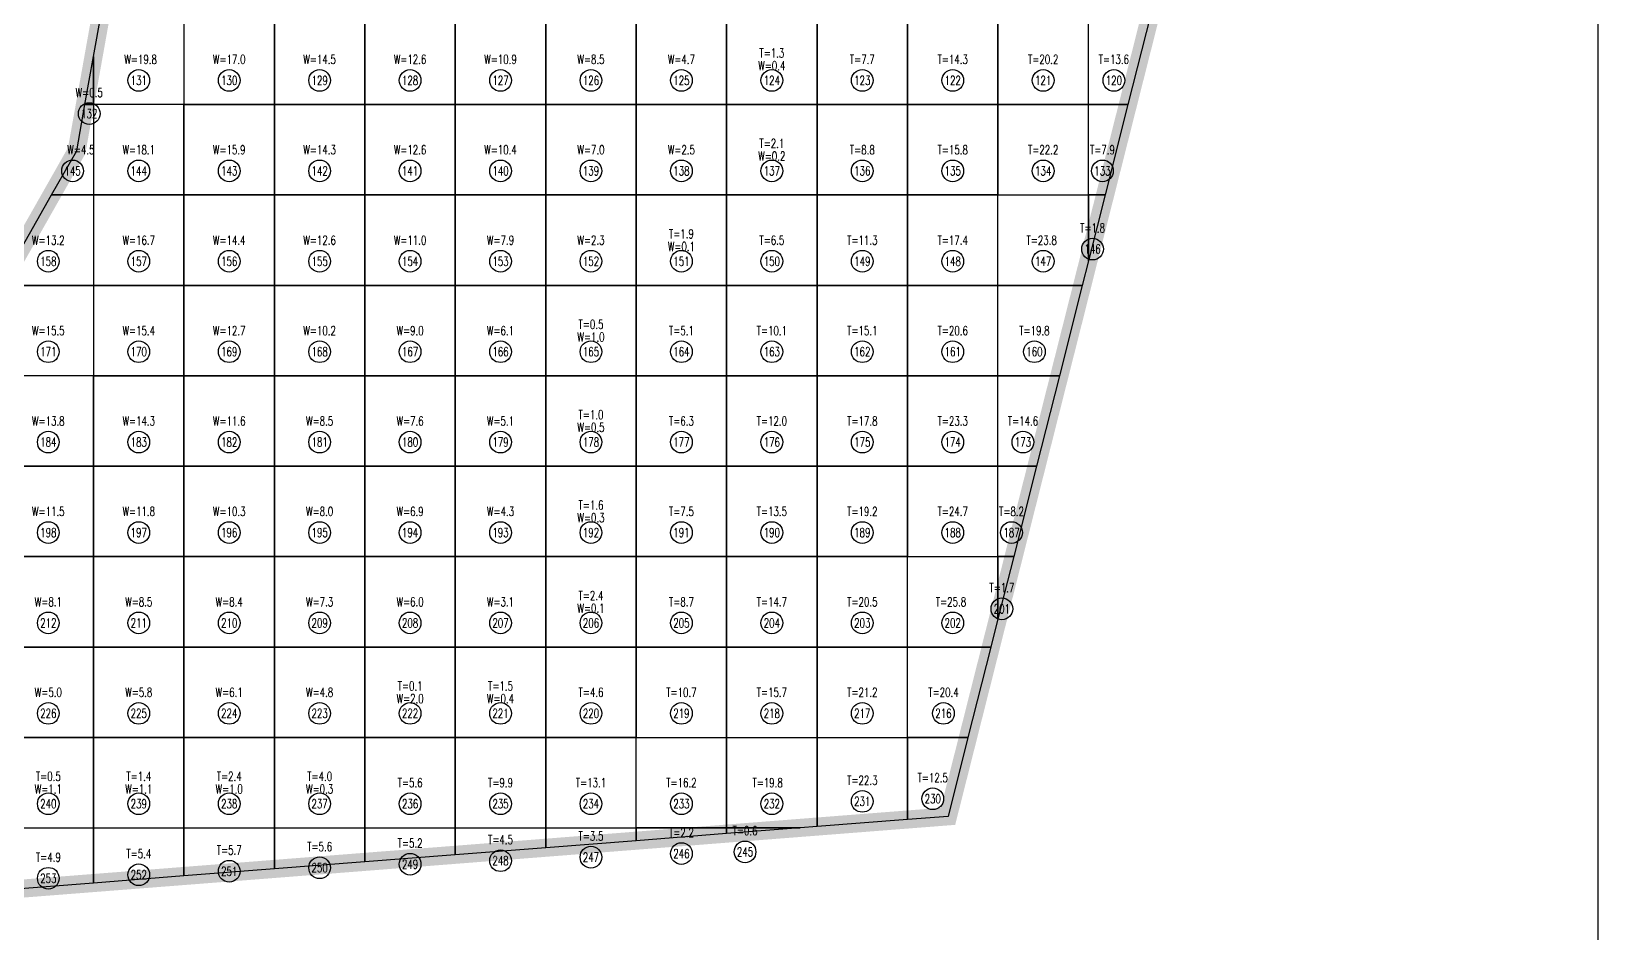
# Model space of a CAD drawing. Extents: x 4283 to 40403, y 1134 to 1764.
# Drawn here: x 16586.9 to 16673.5, y 1574.3 to 1624.2 of the extents above; entities that cross this region are included whole.
import ezdxf
from ezdxf.enums import TextEntityAlignment as Align

# ---------------------------------------------------------------- set-up
doc = ezdxf.new("R2010")
doc.units = 0
for name, color, linetype in [('tdz_18-3方格网', 2, 'Continuous'), ('tdz_18-3方格网计算', 7, 'Continuous'), ('tdz_土方计算图', 7, 'Continuous'), ('tdz_格田', 6, 'Continuous')]:
    doc.layers.add(name, color=color, linetype=linetype)
doc.styles.add('GLandNum', font='txt_____.ttf', dxfattribs={"width": 0.7, "height": 0.5})

msp = doc.modelspace()

# ---------------------------------------------------------------- linework, layer by layer
at = {"layer": 'tdz_18-3方格网', "linetype": 'Continuous'}
for points in [[(16590.723, 1625.109, 3395.846), (16595.304, 1625.109, 3395.65), (16595.304, 1620.109, 3395.551), (16590.304, 1620.109, 3395.758), (16590.304, 1622.77, 3395.814)], [(16595.304, 1625.109, 3395.65), (16595.304, 1620.109, 3395.551), (16600.304, 1620.109, 3395.409), (16600.304, 1625.109, 3395.43)], [(16600.304, 1625.109, 3395.43), (16600.304, 1620.109, 3395.409), (16605.304, 1620.109, 3395.267), (16605.304, 1625.109, 3395.225)], [(16605.304, 1625.109, 3395.225), (16605.304, 1620.109, 3395.267), (16610.304, 1620.109, 3395.125), (16610.304, 1625.109, 3395.083)], [(16610.304, 1625.109, 3395.083), (16610.304, 1620.109, 3395.125), (16615.304, 1620.109, 3394.98), (16615.304, 1625.109, 3394.928)], [(16615.304, 1625.109, 3394.928), (16615.304, 1620.109, 3394.98), (16620.304, 1620.109, 3394.806), (16620.304, 1625.109, 3394.703)], [(16620.304, 1625.109, 3394.703), (16620.304, 1620.109, 3394.806), (16625.304, 1620.109, 3394.533), (16625.304, 1625.109, 3394.447)], [(16625.304, 1625.109, 3394.447), (16625.304, 1620.109, 3394.533), (16630.304, 1620.109, 3394.15), (16630.304, 1625.109, 3394.146)], [(16630.304, 1625.109, 3394.146), (16630.304, 1620.109, 3394.15), (16635.304, 1620.109, 3393.748), (16635.304, 1625.109, 3393.814)], [(16635.304, 1625.109, 3393.814), (16635.304, 1620.109, 3393.748), (16640.304, 1620.109, 3393.419), (16640.304, 1625.109, 3393.505)], [(16640.304, 1625.109, 3393.505), (16640.304, 1620.109, 3393.419), (16645.304, 1620.109, 3393.109), (16645.304, 1625.109, 3393.195)], [(16645.304, 1625.109, 3393.195), (16648.753, 1625.109, 3393), (16647.49, 1620.109, 3393), (16645.304, 1620.109, 3393.109)], [(16590.304, 1622.77, 3395.814), (16590.304, 1620.109, 3395.758), (16589.828, 1620.109, 3395.777)], [(16589.828, 1620.109, 3395.777), (16590.304, 1620.109, 3395.758), (16590.304, 1615.109, 3395.69), (16587.985, 1615.109, 3395.704), (16589.371, 1617.555, 3395.741)], [(16590.304, 1620.109, 3395.758), (16590.304, 1615.109, 3395.69), (16595.304, 1615.109, 3395.52), (16595.304, 1620.109, 3395.551)], [(16595.304, 1620.109, 3395.551), (16595.304, 1615.109, 3395.52), (16600.304, 1615.109, 3395.374), (16600.304, 1620.109, 3395.409)], [(16600.304, 1620.109, 3395.409), (16600.304, 1615.109, 3395.374), (16605.304, 1615.109, 3395.222), (16605.304, 1620.109, 3395.267)], [(16605.304, 1620.109, 3395.267), (16605.304, 1615.109, 3395.222), (16610.304, 1615.109, 3395.071), (16610.304, 1620.109, 3395.125)], [(16610.304, 1620.109, 3395.125), (16610.304, 1615.109, 3395.071), (16615.304, 1615.109, 3394.834), (16615.304, 1620.109, 3394.98)], [(16615.304, 1620.109, 3394.98), (16615.304, 1615.109, 3394.834), (16620.304, 1615.109, 3394.527), (16620.304, 1620.109, 3394.806)], [(16620.304, 1620.109, 3394.806), (16620.304, 1615.109, 3394.527), (16625.304, 1615.109, 3394.32), (16625.304, 1620.109, 3394.533)], [(16625.304, 1620.109, 3394.533), (16625.304, 1615.109, 3394.32), (16630.304, 1615.109, 3394.041), (16630.304, 1620.109, 3394.15)], [(16630.304, 1620.109, 3394.15), (16630.304, 1615.109, 3394.041), (16635.304, 1615.109, 3393.732), (16635.304, 1620.109, 3393.748)], [(16635.304, 1620.109, 3393.748), (16635.304, 1615.109, 3393.732), (16640.304, 1615.109, 3393.332), (16640.304, 1620.109, 3393.419)], [(16640.304, 1620.109, 3393.419), (16640.304, 1615.109, 3393.332), (16645.304, 1615.109, 3393.023), (16645.304, 1620.109, 3393.109)], [(16645.304, 1620.109, 3393.109), (16647.49, 1620.109, 3393), (16646.226, 1615.109, 3393), (16645.304, 1615.109, 3393.023)], [(16587.985, 1615.109, 3395.704), (16590.304, 1615.109, 3395.69), (16590.304, 1610.109, 3395.636), (16585.304, 1610.109, 3395.628), (16585.304, 1610.382, 3395.632)], [(16590.304, 1615.109, 3395.69), (16590.304, 1610.109, 3395.636), (16595.304, 1610.109, 3395.436), (16595.304, 1615.109, 3395.52)], [(16595.304, 1615.109, 3395.52), (16595.304, 1610.109, 3395.436), (16600.304, 1610.109, 3395.265), (16600.304, 1615.109, 3395.374)], [(16600.304, 1615.109, 3395.374), (16600.304, 1610.109, 3395.265), (16605.304, 1610.109, 3395.127), (16605.304, 1615.109, 3395.222)], [(16605.304, 1615.109, 3395.222), (16605.304, 1610.109, 3395.127), (16610.304, 1610.109, 3394.996), (16610.304, 1615.109, 3395.071)], [(16610.304, 1615.109, 3395.071), (16610.304, 1610.109, 3394.996), (16615.304, 1610.109, 3394.698), (16615.304, 1615.109, 3394.834)], [(16615.304, 1615.109, 3394.834), (16615.304, 1610.109, 3394.698), (16620.304, 1610.109, 3394.391), (16620.304, 1615.109, 3394.527)], [(16620.304, 1615.109, 3394.527), (16620.304, 1610.109, 3394.391), (16625.304, 1610.109, 3394.096), (16625.304, 1615.109, 3394.32)], [(16625.304, 1615.109, 3394.32), (16625.304, 1610.109, 3394.096), (16630.304, 1610.109, 3393.879), (16630.304, 1615.109, 3394.041)], [(16630.304, 1615.109, 3394.041), (16630.304, 1610.109, 3393.879), (16635.304, 1610.109, 3393.602), (16635.304, 1615.109, 3393.732)], [(16635.304, 1615.109, 3393.732), (16635.304, 1610.109, 3393.602), (16640.304, 1610.109, 3393.28), (16640.304, 1615.109, 3393.332)], [(16644.963, 1610.109, 3393), (16640.304, 1610.109, 3393.28), (16640.304, 1615.109, 3393.332), (16645.304, 1615.109, 3393.023), (16645.304, 1611.461, 3393)], [(16645.304, 1615.109, 3393.023), (16646.226, 1615.109, 3393), (16645.304, 1611.461, 3393)], [(16585.304, 1605.109, 3395.557), (16585.304, 1610.109, 3395.628), (16590.304, 1610.109, 3395.636), (16590.304, 1605.109, 3395.564)], [(16590.304, 1610.109, 3395.636), (16590.304, 1605.109, 3395.564), (16595.304, 1605.109, 3395.421), (16595.304, 1610.109, 3395.436)], [(16595.304, 1610.109, 3395.436), (16595.304, 1605.109, 3395.421), (16600.304, 1605.109, 3395.182), (16600.304, 1610.109, 3395.265)], [(16600.304, 1610.109, 3395.265), (16600.304, 1605.109, 3395.182), (16605.304, 1605.109, 3395.009), (16605.304, 1610.109, 3395.127)], [(16605.304, 1610.109, 3395.127), (16605.304, 1605.109, 3395.009), (16610.304, 1605.109, 3394.948), (16610.304, 1610.109, 3394.996)], [(16610.304, 1610.109, 3394.996), (16610.304, 1605.109, 3394.948), (16615.304, 1605.109, 3394.649), (16615.304, 1610.109, 3394.698)], [(16615.304, 1610.109, 3394.698), (16615.304, 1605.109, 3394.649), (16620.304, 1605.109, 3394.337), (16620.304, 1610.109, 3394.391)], [(16620.304, 1610.109, 3394.391), (16620.304, 1605.109, 3394.337), (16625.304, 1605.109, 3394.039), (16625.304, 1610.109, 3394.096)], [(16625.304, 1610.109, 3394.096), (16625.304, 1605.109, 3394.039), (16630.304, 1605.109, 3393.729), (16630.304, 1610.109, 3393.879)], [(16630.304, 1610.109, 3393.879), (16630.304, 1605.109, 3393.729), (16635.304, 1605.109, 3393.417), (16635.304, 1610.109, 3393.602)], [(16635.304, 1610.109, 3393.602), (16635.304, 1605.109, 3393.417), (16640.304, 1605.109, 3393.127), (16640.304, 1610.109, 3393.28)], [(16640.304, 1610.109, 3393.28), (16644.963, 1610.109, 3393), (16643.699, 1605.109, 3393), (16640.304, 1605.109, 3393.127)], [(16585.304, 1605.109, 3395.557), (16585.304, 1600.109, 3395.485), (16590.304, 1600.109, 3395.493), (16590.304, 1605.109, 3395.564)], [(16590.304, 1605.109, 3395.564), (16590.304, 1600.109, 3395.493), (16595.304, 1600.109, 3395.38), (16595.304, 1605.109, 3395.421)], [(16595.304, 1605.109, 3395.421), (16595.304, 1600.109, 3395.38), (16600.304, 1600.109, 3395.132), (16600.304, 1605.109, 3395.182)], [(16600.304, 1605.109, 3395.182), (16600.304, 1600.109, 3395.132), (16605.304, 1600.109, 3394.968), (16605.304, 1605.109, 3395.009)], [(16605.304, 1605.109, 3395.009), (16605.304, 1600.109, 3394.968), (16610.304, 1600.109, 3394.901), (16610.304, 1605.109, 3394.948)], [(16610.304, 1605.109, 3394.948), (16610.304, 1600.109, 3394.901), (16615.304, 1600.109, 3394.618), (16615.304, 1605.109, 3394.649)], [(16615.304, 1605.109, 3394.649), (16615.304, 1600.109, 3394.618), (16620.304, 1600.109, 3394.291), (16620.304, 1605.109, 3394.337)], [(16620.304, 1605.109, 3394.337), (16620.304, 1600.109, 3394.291), (16625.304, 1600.109, 3393.979), (16625.304, 1605.109, 3394.039)], [(16625.304, 1605.109, 3394.039), (16625.304, 1600.109, 3393.979), (16630.304, 1600.109, 3393.661), (16630.304, 1605.109, 3393.729)], [(16630.304, 1605.109, 3393.729), (16630.304, 1600.109, 3393.661), (16635.304, 1600.109, 3393.36), (16635.304, 1605.109, 3393.417)], [(16635.304, 1605.109, 3393.417), (16635.304, 1600.109, 3393.36), (16640.304, 1600.109, 3393.06), (16640.304, 1605.109, 3393.127)], [(16640.304, 1605.109, 3393.127), (16643.699, 1605.109, 3393), (16642.436, 1600.109, 3393), (16640.304, 1600.109, 3393.06)], [(16585.304, 1600.109, 3395.485), (16585.304, 1595.109, 3395.413), (16590.304, 1595.109, 3395.317), (16590.304, 1600.109, 3395.493)], [(16590.304, 1600.109, 3395.493), (16590.304, 1595.109, 3395.317), (16595.304, 1595.109, 3395.251), (16595.304, 1600.109, 3395.38)], [(16595.304, 1600.109, 3395.38), (16595.304, 1595.109, 3395.251), (16600.304, 1595.109, 3395.125), (16600.304, 1600.109, 3395.132)], [(16600.304, 1600.109, 3395.132), (16600.304, 1595.109, 3395.125), (16605.304, 1595.109, 3394.969), (16605.304, 1600.109, 3394.968)], [(16605.304, 1600.109, 3394.968), (16605.304, 1595.109, 3394.969), (16610.304, 1595.109, 3394.853), (16610.304, 1600.109, 3394.901)], [(16610.304, 1600.109, 3394.901), (16610.304, 1595.109, 3394.853), (16615.304, 1595.109, 3394.586), (16615.304, 1600.109, 3394.618)], [(16615.304, 1600.109, 3394.618), (16615.304, 1595.109, 3394.586), (16620.304, 1595.109, 3394.253), (16620.304, 1600.109, 3394.291)], [(16620.304, 1600.109, 3394.291), (16620.304, 1595.109, 3394.253), (16625.304, 1595.109, 3393.919), (16625.304, 1600.109, 3393.979)], [(16625.304, 1600.109, 3393.979), (16625.304, 1595.109, 3393.919), (16630.304, 1595.109, 3393.607), (16630.304, 1600.109, 3393.661)], [(16630.304, 1600.109, 3393.661), (16630.304, 1595.109, 3393.607), (16635.304, 1595.109, 3393.304), (16635.304, 1600.109, 3393.36)], [(16635.304, 1600.109, 3393.36), (16635.304, 1595.109, 3393.304), (16640.304, 1595.109, 3393.001), (16640.304, 1600.109, 3393.06)], [(16640.304, 1600.109, 3393.06), (16642.436, 1600.109, 3393), (16641.173, 1595.109, 3393), (16640.304, 1595.109, 3393.001)], [(16585.304, 1595.109, 3395.413), (16585.304, 1590.109, 3395.235), (16590.304, 1590.109, 3395.189), (16590.304, 1595.109, 3395.317)], [(16590.304, 1595.109, 3395.317), (16590.304, 1590.109, 3395.189), (16595.304, 1590.109, 3395.143), (16595.304, 1595.109, 3395.251)], [(16595.304, 1595.109, 3395.251), (16595.304, 1590.109, 3395.143), (16600.304, 1590.109, 3395.048), (16600.304, 1595.109, 3395.125)], [(16600.304, 1595.109, 3395.125), (16600.304, 1590.109, 3395.048), (16605.304, 1590.109, 3394.926), (16605.304, 1595.109, 3394.969)], [(16605.304, 1595.109, 3394.969), (16605.304, 1590.109, 3394.926), (16610.304, 1590.109, 3394.783), (16610.304, 1595.109, 3394.853)], [(16610.304, 1595.109, 3394.853), (16610.304, 1590.109, 3394.783), (16615.304, 1590.109, 3394.531), (16615.304, 1595.109, 3394.586)], [(16615.304, 1595.109, 3394.586), (16615.304, 1590.109, 3394.531), (16620.304, 1590.109, 3394.192), (16620.304, 1595.109, 3394.253)], [(16620.304, 1595.109, 3394.253), (16620.304, 1590.109, 3394.192), (16625.304, 1590.109, 3393.864), (16625.304, 1595.109, 3393.919)], [(16625.304, 1595.109, 3393.919), (16625.304, 1590.109, 3393.864), (16630.304, 1590.109, 3393.549), (16630.304, 1595.109, 3393.607)], [(16630.304, 1595.109, 3393.607), (16630.304, 1590.109, 3393.549), (16635.304, 1590.109, 3393.235), (16635.304, 1595.109, 3393.304)], [(16639.909, 1590.109, 3393), (16635.304, 1590.109, 3393.235), (16635.304, 1595.109, 3393.304), (16640.304, 1595.109, 3393.001), (16640.304, 1591.673, 3393)], [(16640.304, 1595.109, 3393.001), (16641.173, 1595.109, 3393), (16640.304, 1591.673, 3393)], [(16585.304, 1590.109, 3395.235), (16585.304, 1585.109, 3395.127), (16590.304, 1585.109, 3395.081), (16590.304, 1590.109, 3395.189)], [(16590.304, 1590.109, 3395.189), (16590.304, 1585.109, 3395.081), (16595.304, 1585.109, 3395.035), (16595.304, 1590.109, 3395.143)], [(16595.304, 1590.109, 3395.143), (16595.304, 1585.109, 3395.035), (16600.304, 1585.109, 3394.951), (16600.304, 1590.109, 3395.048)], [(16600.304, 1590.109, 3395.048), (16600.304, 1585.109, 3394.951), (16605.304, 1585.109, 3394.721), (16605.304, 1590.109, 3394.926)], [(16605.304, 1590.109, 3394.926), (16605.304, 1585.109, 3394.721), (16610.304, 1585.109, 3394.491), (16610.304, 1590.109, 3394.783)], [(16610.304, 1590.109, 3394.783), (16610.304, 1585.109, 3394.491), (16615.304, 1585.109, 3394.26), (16615.304, 1590.109, 3394.531)], [(16615.304, 1590.109, 3394.531), (16615.304, 1585.109, 3394.26), (16620.304, 1585.109, 3394.03), (16620.304, 1590.109, 3394.192)], [(16620.304, 1590.109, 3394.192), (16620.304, 1585.109, 3394.03), (16625.304, 1585.109, 3393.8), (16625.304, 1590.109, 3393.864)], [(16625.304, 1590.109, 3393.864), (16625.304, 1585.109, 3393.8), (16630.304, 1585.109, 3393.549), (16630.304, 1590.109, 3393.549)], [(16630.304, 1590.109, 3393.549), (16630.304, 1585.109, 3393.549), (16635.304, 1585.109, 3393.239), (16635.304, 1590.109, 3393.235)], [(16635.304, 1590.109, 3393.235), (16639.909, 1590.109, 3393), (16638.646, 1585.109, 3393.057), (16635.304, 1585.109, 3393.239)], [(16585.304, 1585.109, 3395.127), (16585.304, 1580.109, 3394.933), (16590.304, 1580.109, 3394.753), (16590.304, 1585.109, 3395.081)], [(16590.304, 1585.109, 3395.081), (16590.304, 1580.109, 3394.753), (16595.304, 1580.109, 3394.572), (16595.304, 1585.109, 3395.035)], [(16595.304, 1585.109, 3395.035), (16595.304, 1580.109, 3394.572), (16600.304, 1580.109, 3394.391), (16600.304, 1585.109, 3394.951)], [(16600.304, 1585.109, 3394.951), (16600.304, 1580.109, 3394.391), (16605.304, 1580.109, 3394.211), (16605.304, 1585.109, 3394.721)], [(16605.304, 1585.109, 3394.721), (16605.304, 1580.109, 3394.211), (16610.304, 1580.109, 3394.03), (16610.304, 1585.109, 3394.491)], [(16610.304, 1585.109, 3394.491), (16610.304, 1580.109, 3394.03), (16615.304, 1580.109, 3393.85), (16615.304, 1585.109, 3394.26)], [(16615.304, 1585.109, 3394.26), (16615.304, 1580.109, 3393.85), (16620.304, 1580.109, 3393.669), (16620.304, 1585.109, 3394.03)], [(16620.304, 1580.109, 3393.669), (16620.304, 1585.109, 3394.03), (16625.304, 1585.109, 3393.8), (16625.304, 1580.109, 3393.488)], [(16629.368, 1580.109, 3393.342), (16625.304, 1580.109, 3393.488), (16625.304, 1585.109, 3393.8), (16630.304, 1585.109, 3393.549), (16630.304, 1580.183, 3393.316)], [(16630.304, 1580.183, 3393.316), (16630.304, 1585.109, 3393.549), (16635.304, 1585.109, 3393.239), (16635.304, 1580.573, 3393.179)], [(16635.304, 1585.109, 3393.239), (16638.646, 1585.109, 3393.057), (16637.544, 1580.748, 3393.118), (16635.304, 1580.573, 3393.179)], [(16585.304, 1576.67, 3394.548), (16585.304, 1580.109, 3394.933), (16590.304, 1580.109, 3394.753), (16590.304, 1577.061, 3394.411)], [(16590.304, 1577.061, 3394.411), (16590.304, 1580.109, 3394.753), (16595.304, 1580.109, 3394.572), (16595.304, 1577.451, 3394.274)], [(16595.304, 1577.451, 3394.274), (16595.304, 1580.109, 3394.572), (16600.304, 1580.109, 3394.391), (16600.304, 1577.841, 3394.137)], [(16600.304, 1577.841, 3394.137), (16600.304, 1580.109, 3394.391), (16605.304, 1580.109, 3394.211), (16605.304, 1578.231, 3394)], [(16605.304, 1578.231, 3394), (16605.304, 1580.109, 3394.211), (16610.304, 1580.109, 3394.03), (16610.304, 1578.622, 3393.864)], [(16610.304, 1578.622, 3393.864), (16610.304, 1580.109, 3394.03), (16615.304, 1580.109, 3393.85), (16615.304, 1579.012, 3393.727)], [(16615.304, 1579.012, 3393.727), (16615.304, 1580.109, 3393.85), (16620.304, 1580.109, 3393.669), (16620.304, 1579.402, 3393.59)], [(16620.304, 1579.402, 3393.59), (16620.304, 1580.109, 3393.669), (16625.304, 1580.109, 3393.488), (16625.304, 1579.792, 3393.453)], [(16625.304, 1580.109, 3393.488), (16629.368, 1580.109, 3393.342), (16625.304, 1579.792, 3393.453)]]:
    msp.add_polyline3d(points, close=True, dxfattribs=at)
at = {"layer": 'tdz_18-3方格网计算', "color": 7, "linetype": 'Continuous'}
for centre in [(16592.804, 1621.443), (16597.804, 1621.443), (16602.804, 1621.443), (16607.804, 1621.443), (16612.804, 1621.443), (16617.804, 1621.443), (16622.804, 1621.443), (16627.804, 1621.443), (16632.804, 1621.443), (16637.804, 1621.443), (16642.804, 1621.443), (16646.713, 1621.443), (16590.066, 1619.608), (16589.145, 1616.443), (16592.804, 1616.443), (16597.804, 1616.443), (16602.804, 1616.443), (16607.804, 1616.443), (16612.804, 1616.443), (16617.804, 1616.443), (16622.804, 1616.443), (16627.804, 1616.443), (16632.804, 1616.443), (16637.804, 1616.443), (16642.804, 1616.443), (16646.081, 1616.443), (16645.535, 1612.118), (16587.804, 1611.443), (16592.804, 1611.443), (16597.804, 1611.443), (16602.804, 1611.443), (16607.804, 1611.443), (16612.804, 1611.443), (16617.804, 1611.443), (16622.804, 1611.443), (16627.804, 1611.443), (16632.804, 1611.443), (16637.804, 1611.443), (16642.804, 1611.443), (16587.804, 1606.443), (16592.804, 1606.443), (16597.804, 1606.443), (16602.804, 1606.443), (16607.804, 1606.443), (16612.804, 1606.443), (16617.804, 1606.443), (16622.804, 1606.443), (16627.804, 1606.443), (16632.804, 1606.443), (16637.804, 1606.443), (16642.318, 1606.443), (16587.804, 1601.443), (16592.804, 1601.443), (16597.804, 1601.443), (16602.804, 1601.443), (16607.804, 1601.443), (16612.804, 1601.443), (16617.804, 1601.443), (16622.804, 1601.443), (16627.804, 1601.443), (16632.804, 1601.443), (16637.804, 1601.443), (16641.686, 1601.443), (16587.804, 1596.443), (16592.804, 1596.443), (16597.804, 1596.443), (16602.804, 1596.443), (16607.804, 1596.443), (16612.804, 1596.443), (16617.804, 1596.443), (16622.804, 1596.443), (16627.804, 1596.443), (16632.804, 1596.443), (16637.804, 1596.443), (16641.054, 1596.443), (16640.521, 1592.224), (16587.804, 1591.443), (16592.804, 1591.443), (16597.804, 1591.443), (16602.804, 1591.443), (16607.804, 1591.443), (16612.804, 1591.443), (16617.804, 1591.443), (16622.804, 1591.443), (16627.804, 1591.443), (16632.804, 1591.443), (16637.804, 1591.443), (16587.804, 1586.443), (16592.804, 1586.443), (16597.804, 1586.443), (16602.804, 1586.443), (16607.804, 1586.443), (16612.804, 1586.443), (16617.804, 1586.443), (16622.804, 1586.443), (16627.804, 1586.443), (16632.804, 1586.443), (16637.291, 1586.443), (16632.804, 1581.577), (16636.7, 1581.718), (16587.804, 1581.443), (16592.804, 1581.443), (16597.804, 1581.443), (16602.804, 1581.443), (16607.804, 1581.443), (16612.804, 1581.443), (16617.804, 1581.443), (16622.804, 1581.443), (16627.804, 1581.443), (16607.804, 1578.101), (16612.804, 1578.296), (16617.804, 1578.491), (16622.804, 1578.687), (16626.32, 1578.784), (16587.804, 1577.321), (16592.804, 1577.516), (16597.804, 1577.711), (16602.804, 1577.906)]:
    msp.add_circle(centre, 0.6, dxfattribs=at)
at = {"layer": 'tdz_土方计算图', "linetype": 'Continuous'}
msp.add_lwpolyline([(16673.46, 1674.092), (16673.46, 1514.092)], dxfattribs=at)
at = {"layer": 'tdz_格田', "linetype": 'Continuous', "lineweight": 60, "const_width": 1}
msp.add_lwpolyline([(16565.304, 1575.109), (16589.371, 1617.555), (16598.194, 1666.878), (16651.334, 1673.075), (16651.616, 1636.439), (16637.544, 1580.748), (16565.304, 1575.109)], close=True, dxfattribs=at)

# ---------------------------------------------------------------- texts
at = {"layer": 'tdz_18-3方格网计算', "color": 173, "linetype": 'Continuous', "style": 'GLandNum', "width": 0.7}
for s, p in [('W=19.8', (16592.909, 1622.609)), ('W=17.0', (16597.804, 1622.609)), ('W=14.5', (16602.804, 1622.609)), ('W=12.6', (16607.804, 1622.609)), ('W=10.9', (16612.804, 1622.609)), ('W=8.5', (16617.804, 1622.609)), ('W=4.7', (16622.804, 1622.609)), ('W=0.4', (16627.804, 1622.259)), ('W=0.5', (16590.066, 1620.775)), ('W=4.5', (16589.605, 1617.609)), ('W=18.1', (16592.804, 1617.609)), ('W=15.9', (16597.804, 1617.609)), ('W=14.3', (16602.804, 1617.609)), ('W=12.6', (16607.804, 1617.609)), ('W=10.4', (16612.804, 1617.609)), ('W=7.0', (16617.804, 1617.609)), ('W=2.5', (16622.804, 1617.609)), ('W=0.2', (16627.804, 1617.259)), ('W=13.2', (16587.804, 1612.609)), ('W=16.7', (16592.804, 1612.609)), ('W=14.4', (16597.804, 1612.609)), ('W=12.6', (16602.804, 1612.609)), ('W=11.0', (16607.804, 1612.609)), ('W=7.9', (16612.804, 1612.609)), ('W=2.3', (16617.804, 1612.609)), ('W=0.1', (16622.804, 1612.259)), ('W=15.5', (16587.804, 1607.609)), ('W=15.4', (16592.804, 1607.609)), ('W=12.7', (16597.804, 1607.609)), ('W=10.2', (16602.804, 1607.609)), ('W=9.0', (16607.804, 1607.609)), ('W=6.1', (16612.804, 1607.609)), ('W=1.0', (16617.804, 1607.259)), ('W=13.8', (16587.804, 1602.609)), ('W=14.3', (16592.804, 1602.609)), ('W=11.6', (16597.804, 1602.609)), ('W=8.5', (16602.804, 1602.609)), ('W=7.6', (16607.804, 1602.609)), ('W=5.1', (16612.804, 1602.609)), ('W=0.5', (16617.804, 1602.259)), ('W=11.5', (16587.804, 1597.609)), ('W=11.8', (16592.804, 1597.609)), ('W=10.3', (16597.804, 1597.609)), ('W=8.0', (16602.804, 1597.609)), ('W=6.9', (16607.804, 1597.609)), ('W=4.3', (16612.804, 1597.609)), ('W=0.3', (16617.804, 1597.259)), ('W=8.1', (16587.804, 1592.609)), ('W=8.5', (16592.804, 1592.609)), ('W=8.4', (16597.804, 1592.609)), ('W=7.3', (16602.804, 1592.609)), ('W=6.0', (16607.804, 1592.609)), ('W=3.1', (16612.804, 1592.609)), ('W=0.1', (16617.804, 1592.259)), ('W=5.0', (16587.804, 1587.609)), ('W=5.8', (16592.804, 1587.609)), ('W=6.1', (16597.804, 1587.609)), ('W=4.8', (16602.804, 1587.609)), ('W=2.0', (16607.804, 1587.259)), ('W=0.4', (16612.804, 1587.259)), ('W=1.1', (16587.804, 1582.259)), ('W=1.1', (16592.804, 1582.259)), ('W=1.0', (16597.804, 1582.259)), ('W=0.3', (16602.804, 1582.259))]:
    msp.add_text(s, height=0.5, dxfattribs=at).set_placement(p, align=Align.MIDDLE_CENTER)
at = {"layer": 'tdz_18-3方格网计算', "color": 2, "linetype": 'Continuous', "style": 'GLandNum', "width": 0.7}
for s, p in [('T=1.3', (16627.804, 1622.959)), ('T=7.7', (16632.804, 1622.609)), ('T=14.3', (16637.804, 1622.609)), ('T=20.2', (16642.804, 1622.609)), ('T=13.6', (16646.713, 1622.609)), ('T=2.1', (16627.804, 1617.959)), ('T=8.8', (16632.804, 1617.609)), ('T=15.8', (16637.804, 1617.609)), ('T=22.2', (16642.804, 1617.609)), ('T=7.9', (16646.081, 1617.609)), ('T=1.8', (16645.535, 1613.285)), ('T=1.9', (16622.804, 1612.959)), ('T=6.5', (16627.804, 1612.609)), ('T=11.3', (16632.804, 1612.609)), ('T=17.4', (16637.804, 1612.609)), ('T=23.8', (16642.719, 1612.609)), ('T=0.5', (16617.804, 1607.959)), ('T=5.1', (16622.804, 1607.609)), ('T=10.1', (16627.804, 1607.609)), ('T=15.1', (16632.804, 1607.609)), ('T=20.6', (16637.804, 1607.609)), ('T=19.8', (16642.318, 1607.609)), ('T=1.0', (16617.804, 1602.959)), ('T=6.3', (16622.804, 1602.609)), ('T=12.0', (16627.804, 1602.609)), ('T=17.8', (16632.804, 1602.609)), ('T=23.3', (16637.804, 1602.609)), ('T=14.6', (16641.686, 1602.609)), ('T=1.6', (16617.804, 1597.959)), ('T=7.5', (16622.804, 1597.609)), ('T=13.5', (16627.804, 1597.609)), ('T=19.2', (16632.804, 1597.609)), ('T=24.7', (16637.804, 1597.609)), ('T=8.2', (16641.054, 1597.609)), ('T=1.7', (16640.521, 1593.391)), ('T=2.4', (16617.804, 1592.959)), ('T=8.7', (16622.804, 1592.609)), ('T=14.7', (16627.804, 1592.609)), ('T=20.5', (16632.804, 1592.609)), ('T=25.8', (16637.706, 1592.609)), ('T=0.1', (16607.804, 1587.959)), ('T=1.5', (16612.804, 1587.959)), ('T=4.6', (16617.804, 1587.609)), ('T=10.7', (16622.804, 1587.609)), ('T=15.7', (16627.804, 1587.609)), ('T=21.2', (16632.804, 1587.609)), ('T=20.4', (16637.291, 1587.609)), ('T=0.5', (16587.804, 1582.959)), ('T=1.4', (16592.804, 1582.959)), ('T=2.4', (16597.804, 1582.959)), ('T=4.0', (16602.804, 1582.959)), ('T=22.3', (16632.804, 1582.744)), ('T=12.5', (16636.7, 1582.885)), ('T=5.6', (16607.804, 1582.609)), ('T=9.9', (16612.804, 1582.609)), ('T=13.1', (16617.804, 1582.609)), ('T=16.2', (16622.804, 1582.609)), ('T=19.8', (16627.57, 1582.609)), ('T=5.2', (16607.804, 1579.268)), ('T=4.5', (16612.804, 1579.463)), ('T=3.5', (16617.804, 1579.658)), ('T=2.2', (16622.804, 1579.853)), ('T=0.6', (16626.32, 1579.951)), ('T=4.9', (16587.804, 1578.487)), ('T=5.4', (16592.804, 1578.683)), ('T=5.7', (16597.804, 1578.878)), ('T=5.6', (16602.804, 1579.073))]:
    msp.add_text(s, height=0.5, dxfattribs=at).set_placement(p, align=Align.MIDDLE_CENTER)
at = {"layer": 'tdz_18-3方格网计算', "color": 7, "linetype": 'Continuous', "style": 'GLandNum', "width": 0.7}
for s, p in [('131', (16592.804, 1621.443)), ('130', (16597.804, 1621.443)), ('129', (16602.804, 1621.443)), ('128', (16607.804, 1621.443)), ('127', (16612.804, 1621.443)), ('126', (16617.804, 1621.443)), ('125', (16622.804, 1621.443)), ('124', (16627.804, 1621.443)), ('123', (16632.804, 1621.443)), ('122', (16637.804, 1621.443)), ('121', (16642.804, 1621.443)), ('120', (16646.713, 1621.443)), ('132', (16590.066, 1619.608)), ('145', (16589.145, 1616.443)), ('144', (16592.804, 1616.443)), ('143', (16597.804, 1616.443)), ('142', (16602.804, 1616.443)), ('141', (16607.804, 1616.443)), ('140', (16612.804, 1616.443)), ('139', (16617.804, 1616.443)), ('138', (16622.804, 1616.443)), ('137', (16627.804, 1616.443)), ('136', (16632.804, 1616.443)), ('135', (16637.804, 1616.443)), ('134', (16642.804, 1616.443)), ('133', (16646.081, 1616.443)), ('158', (16587.804, 1611.443)), ('157', (16592.804, 1611.443)), ('156', (16597.804, 1611.443)), ('155', (16602.804, 1611.443)), ('154', (16607.804, 1611.443)), ('153', (16612.804, 1611.443)), ('152', (16617.804, 1611.443)), ('151', (16622.804, 1611.443)), ('150', (16627.804, 1611.443)), ('149', (16632.804, 1611.443)), ('148', (16637.804, 1611.443)), ('147', (16642.804, 1611.443)), ('146', (16645.535, 1612.118)), ('171', (16587.804, 1606.443)), ('170', (16592.804, 1606.443)), ('169', (16597.804, 1606.443)), ('168', (16602.804, 1606.443)), ('167', (16607.804, 1606.443)), ('166', (16612.804, 1606.443)), ('165', (16617.804, 1606.443)), ('164', (16622.804, 1606.443)), ('163', (16627.804, 1606.443)), ('162', (16632.804, 1606.443)), ('161', (16637.804, 1606.443)), ('160', (16642.318, 1606.443)), ('184', (16587.804, 1601.443)), ('183', (16592.804, 1601.443)), ('182', (16597.804, 1601.443)), ('181', (16602.804, 1601.443)), ('180', (16607.804, 1601.443)), ('179', (16612.804, 1601.443)), ('178', (16617.804, 1601.443)), ('177', (16622.804, 1601.443)), ('176', (16627.804, 1601.443)), ('175', (16632.804, 1601.443)), ('174', (16637.804, 1601.443)), ('173', (16641.686, 1601.443)), ('198', (16587.804, 1596.443)), ('197', (16592.804, 1596.443)), ('196', (16597.804, 1596.443)), ('195', (16602.804, 1596.443)), ('194', (16607.804, 1596.443)), ('193', (16612.804, 1596.443)), ('192', (16617.804, 1596.443)), ('191', (16622.804, 1596.443)), ('190', (16627.804, 1596.443)), ('189', (16632.804, 1596.443)), ('188', (16637.804, 1596.443)), ('187', (16641.054, 1596.443)), ('212', (16587.804, 1591.443)), ('211', (16592.804, 1591.443)), ('210', (16597.804, 1591.443)), ('209', (16602.804, 1591.443)), ('208', (16607.804, 1591.443)), ('207', (16612.804, 1591.443)), ('206', (16617.804, 1591.443)), ('205', (16622.804, 1591.443)), ('204', (16627.804, 1591.443)), ('203', (16632.804, 1591.443)), ('202', (16637.804, 1591.443)), ('201', (16640.521, 1592.224)), ('226', (16587.804, 1586.443)), ('225', (16592.804, 1586.443)), ('224', (16597.804, 1586.443)), ('223', (16602.804, 1586.443)), ('222', (16607.804, 1586.443)), ('221', (16612.804, 1586.443)), ('220', (16617.804, 1586.443)), ('219', (16622.804, 1586.443)), ('218', (16627.804, 1586.443)), ('217', (16632.804, 1586.443)), ('216', (16637.291, 1586.443)), ('240', (16587.804, 1581.443)), ('239', (16592.804, 1581.443)), ('238', (16597.804, 1581.443)), ('237', (16602.804, 1581.443)), ('236', (16607.804, 1581.443)), ('235', (16612.804, 1581.443)), ('234', (16617.804, 1581.443)), ('233', (16622.804, 1581.443)), ('232', (16627.804, 1581.443)), ('231', (16632.804, 1581.577)), ('230', (16636.7, 1581.718)), ('247', (16617.804, 1578.491)), ('246', (16622.804, 1578.687)), ('245', (16626.32, 1578.784)), ('251', (16597.804, 1577.711)), ('250', (16602.804, 1577.906)), ('249', (16607.804, 1578.101)), ('248', (16612.804, 1578.296)), ('253', (16587.804, 1577.321)), ('252', (16592.804, 1577.516))]:
    msp.add_text(s, height=0.5, dxfattribs=at).set_placement(p, align=Align.MIDDLE_CENTER)

doc.saveas('drawing.dxf')
